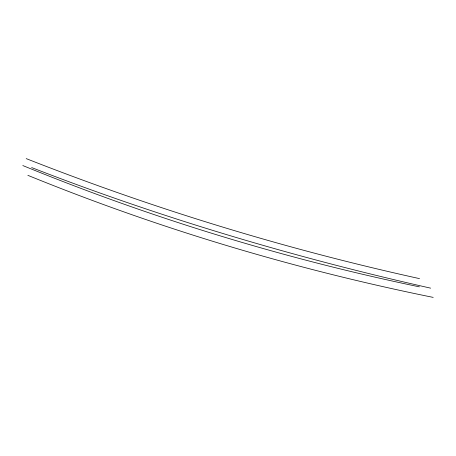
<?xml version="1.0" encoding="UTF-8"?>
<svg xmlns="http://www.w3.org/2000/svg" width="456" height="456" viewBox="0 0 456 456"><rect width="100%" height="100%" fill="white"/><g stroke="black" fill="none" stroke-linecap="round" stroke-linejoin="round"><path stroke-width="0.68" d="M433.2 297.392C294.713 269.314 158.728 228.684 27.862 175.332M419.526 278.627C285.507 249.124 153.877 208.865 26.197 158.608M430.641 288.152C294.986 257.6 161.276 217.957 31.641 167.563M22.8 165.545C110.905 201.586 201.267 232.115 293.202 256.808A1903.27 1459.063 -4 0 0 419.452 286.864"/></g></svg>
